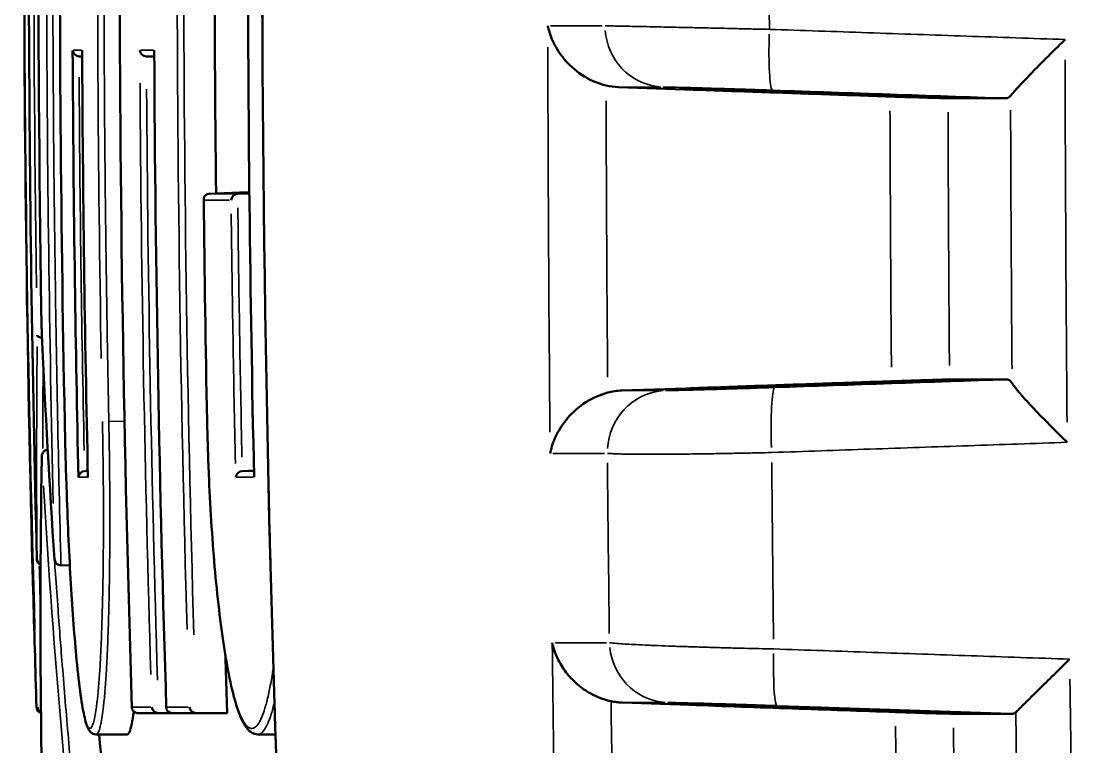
# Model space of a CAD drawing. Header units: millimetres. Extents: x 40 to 2195, y 40 to 1687.
# Drawn here: x 996.14 to 1013.28, y 1375.95 to 1387.74 of the extents above; entities that cross this region are included whole.
import ezdxf

# ---------------------------------------------------------------- set-up
doc = ezdxf.new("R2010")
doc.units = ezdxf.units.MM
doc.header["$LTSCALE"] = 8
doc.layers.add('Visible (ISO)', color=7, linetype='Continuous', lineweight=50)
doc.layers.add('Visible Narrow (ISO)', color=7, linetype='Continuous', lineweight=35)

msp = doc.modelspace()

# ---------------------------------------------------------------- linework, layer by layer
at = {"layer": 'Visible (ISO)'}
for p, q in [((997.076, 1387.165), (997.127, 1387.164)), ((998.17, 1387.165), (998.299, 1387.162)), ((1005.844, 1386.667), (1006.915, 1386.63)), ((1007.741, 1386.63), (1006.919, 1386.63)), ((999.187, 1384.932), (999.685, 1384.955)), ((999.654, 1384.932), (999.845, 1384.941)), ((999.845, 1384.955), (999.685, 1384.955)), ((996.604, 1382.594), (996.604, 1382.594)), ((1005.896, 1381.736), (1006.942, 1381.772)), ((1007.763, 1381.773), (1006.941, 1381.772)), ((996.563, 1380.776), (996.567, 1380.776)), ((996.638, 1380.781), (996.638, 1380.781)), ((997.167, 1380.429), (997.219, 1380.432)), ((999.728, 1380.429), (999.919, 1380.44)), ((996.774, 1378.898), (996.928, 1378.896)), ((996.783, 1378.898), (996.928, 1378.896)), ((1000.157, 1376.806), (1000.157, 1376.805)), ((1005.9, 1376.668), (1006.998, 1376.63)), ((1007.815, 1376.63), (1006.993, 1376.63)), ((998.027, 1376.496), (998.528, 1376.494)), ((998.368, 1376.496), (998.872, 1376.494)), ((998.872, 1376.494), (998.528, 1376.494)), ((998.584, 1376.496), (999.084, 1376.494)), ((998.98, 1376.496), (999.483, 1376.494)), ((999.483, 1376.494), (999.084, 1376.494)), ((997.354, 1376.149), (997.354, 1376.149)), ((997.857, 1376.148), (997.354, 1376.149)), ((999.982, 1376.149), (999.982, 1376.149)), ((1000.268, 1376.149), (999.982, 1376.149))]:
    msp.add_line(p, q, dxfattribs=at)
for centre, radius, start, end in [((1395.186, 1389.201), 399, 178.18914, 181.54091), ((1395.498, 1389.201), 396.218, 179.38342, 180.61658), ((1395.94, 1389.201), 388.299, 180.37944, 180.38318), ((1395.94, 1389.201), 388.299, 181.09227, 181.09619), ((1395.498, 1389.201), 396.218, 181.70163, 181.83781), ((1395.403, 1389.201), 396.735, 181.83523, 181.83533)]:
    msp.add_arc(centre, radius, start, end, dxfattribs=at)
for centre, major_axis, ratio, start_param, end_param in [((1395.196, 1389.201), (0, -399), 0.999837, 4.692414, 4.737972), ((1395.284, 1389.201), (0, 399), 0.998285, 1.575657, 1.585091), ((997.073, 1387.265), (-0.073, 0.0725), 0.943146, 0.84758, 2.35201), ((997.227, 1387.265), (-0.0728, -0.073), 0.937873, 5.469329, 5.533401), ((998.164, 1387.265), (-0.0741, 0.0736), 0.912945, 0.83226, 2.368705), ((998.399, 1387.265), (-0.0739, -0.0741), 0.908135, 5.452909, 5.549099), ((1005.88, 1387.723), (-0.479, 0.942), 0.999234, 2.443025, 2.637283), ((1356.4, 1389.201), (0, 381.471), 0.91174, 1.577616, 1.577691), ((1010.219, 1386.523), (-1, 0.035), 0.007356, 1.60605, 2.93085), ((1452.185, 1386.211), (-450.989, 0.279), 0.00003, 6.064723, 6.072195), ((1452.184, 1386.194), (-450.988, 0.296), 0.000039, 6.062337, 6.064723), ((1012.142, 1387.486), (-0.008, 1), 0.229728, 3.139743, 3.423053), ((999.203, 1384.832), (-0.0751, 0.0742), 0.893198, 5.593718, 7.138067), ((999.646, 1384.832), (-0.0744, -0.0752), 0.885866, 3.907247, 5.443285), ((1395.284, 1389.201), (0, 399), 0.998285, 1.585091, 1.59304), ((996.57, 1382.637), (-0.0999, -0.0032), 0.413785, 6.251589, 6.289809), ((1010.244, 1381.88), (-1, -0.035), 0.007351, 3.352293, 4.676893), ((1452.191, 1382.191), (-450.938, -0.279), 0.00003, 0.210652, 0.218138), ((1452.192, 1382.208), (-450.938, -0.295), 0.000039, 0.218138, 0.220369), ((1012.179, 1380.921), (-0.021, 0.995), 0.230003, 5.926455, 6.278539), ((1005.935, 1380.676), (0.888, -0.584), 0.997982, 2.188016, 2.406178), ((1356.4, 1389.201), (0, 381.471), 0.91174, 1.590116, 1.590191), ((999.258, 1381.241), (-0.1, -0.002), 0.001372, 6.264186, 6.283185), ((997.167, 1380.329), (-0.072, -0.0734), 0.943092, 3.944752, 5.480791), ((997.321, 1380.329), (-0.0739, 0.0721), 0.93786, 0.763301, 0.827371), ((999.722, 1380.329), (-0.074, -0.0756), 0.885739, 3.912894, 5.448934), ((996.491, 1378.998), (-0.0707, -0.072), 0.982062, 5.514273, 6.660481), ((996.493, 1378.998), (-0.0717, 0.0702), 0.992162, 0.80436, 1.915747), ((996.776, 1378.998), (-0.0688, -0.0735), 0.984508, 5.481425, 7.018232), ((1395.069, 1388.055), (371.149, -146.715), 0.996028, 3.5435, 3.548226), ((996.486, 1376.596), (-0.1, -0.0031), 0.999879, 6.283092, 7.532475), ((996.5, 1376.596), (-0.0728, 0.0692), 0.990707, 0.796276, 1.877198), ((998.036, 1376.596), (-0.0724, -0.0746), 0.920712, 5.473244, 7.009277), ((998.36, 1376.596), (-0.0752, 0.0727), 0.912972, 0.845607, 2.381961), ((998.594, 1376.596), (-0.0728, -0.075), 0.9081, 5.466262, 7.002293), ((998.97, 1376.596), (-0.0756, 0.0732), 0.900447, 0.85257, 2.388925), ((1356.473, 1389.202), (0.007, 381.504), 0.911853, 1.603862, 1.603938), ((1010.303, 1376.522), (-1.001, 0.035), 0.007343, 1.607324, 2.931356), ((1452.177, 1376.211), (-450.786, 0.279), 0.00003, 6.065808, 6.073328), ((1452.177, 1376.193), (-450.785, 0.296), 0.000039, 6.063255, 6.065808), ((1428.826, 1390.331), (-432.037, -0.003), 0.61559, 0.053335, 0.070718)]:
    msp.add_ellipse(centre, major_axis=major_axis, ratio=ratio, start_param=start_param, end_param=end_param, dxfattribs=at)
for points in [[(1000.462, 1371.212), (999.917, 1383.192), (999.917, 1395.21), (1000.462, 1407.191)], [(996.844, 1381.232), (996.707, 1388.091), (996.747, 1394.957), (996.964, 1401.815)], [(997.936, 1376.584), (997.669, 1384.991), (997.669, 1393.411), (997.936, 1401.818)], [(999.921, 1380.339), (999.789, 1386.246), (999.789, 1392.157), (999.921, 1398.063)], [(996.47, 1382.634), (996.395, 1387.18), (996.398, 1391.729), (996.478, 1396.276)], [(997.221, 1380.333), (997.169, 1382.641), (997.138, 1384.95), (997.127, 1387.259)], [(998.495, 1376.583), (998.382, 1380.139), (998.316, 1383.697), (998.299, 1387.255)], [(999.158, 1381.239), (999.134, 1382.44), (999.116, 1383.641), (999.103, 1384.842)], [(996.677, 1378.99), (996.597, 1380.204), (996.528, 1381.419), (996.47, 1382.633)], [(996.581, 1371.53), (996.459, 1374.57), (996.422, 1377.612), (996.47, 1380.653)], [(1007.82, 1376.63), (1008.284, 1376.614), (1009.212, 1376.582), (1010.605, 1376.534), (1011.535, 1376.502), (1012, 1376.486)]]:
    msp.add_open_spline(points, degree=3, dxfattribs=at)
for points, knots in [([(1004.694, 1387.662), (1004.698, 1387.646), (1004.701, 1387.629), (1004.728, 1387.524), (1004.763, 1387.434), (1004.856, 1387.258), (1004.916, 1387.171), (1005.072, 1386.997), (1005.172, 1386.91), (1005.344, 1386.806), (1005.402, 1386.776), (1005.52, 1386.727), (1005.58, 1386.708), (1005.641, 1386.694)], [-0.165333, -0.165333, -0.165333, -0.165333, -0.1584235, -0.1584235, -0.1209548, -0.1209548, -0.0825725, -0.0825725, -0.0390207, -0.0390207, -0.0187999, -0.0187999, -0.000001, -0.000001, -0.000001, -0.000001]), ([(1012.213, 1386.526), (1012.225, 1386.541), (1012.24, 1386.559), (1012.277, 1386.601), (1012.299, 1386.625), (1012.345, 1386.676), (1012.369, 1386.701), (1012.42, 1386.756), (1012.447, 1386.784), (1012.49, 1386.829), (1012.504, 1386.843), (1012.55, 1386.891), (1012.584, 1386.926), (1012.652, 1386.995), (1012.686, 1387.03), (1012.742, 1387.086), (1012.762, 1387.106), (1012.813, 1387.157), (1012.843, 1387.187), (1012.905, 1387.249), (1012.937, 1387.28), (1012.999, 1387.342), (1013.031, 1387.373), (1013.075, 1387.416), (1013.087, 1387.428), (1013.1, 1387.44)], [0, 0, 0, 0, 0.1274523, 0.1274523, 0.25, 0.25, 0.353887, 0.353887, 0.4536944, 0.4536944, 0.5, 0.5, 0.6027423, 0.6027423, 0.6971464, 0.6971464, 0.75, 0.75, 0.8261276, 0.8261276, 0.9006432, 0.9006432, 0.9728814, 0.9728814, 1, 1, 1, 1]), ([(1010.254, 1386.514), (1009.883, 1386.527), (1009.14, 1386.553), (1008.027, 1386.591), (1007.286, 1386.617), (1006.915, 1386.63)], [0, 0, 0, 0, 0.3333333, 0.6666667, 1, 1, 1, 1]), ([(1007.738, 1386.63), (1008.201, 1386.614), (1008.665, 1386.598), (1009.129, 1386.582), (1009.593, 1386.566), (1010.057, 1386.55), (1010.521, 1386.534), (1010.986, 1386.518), (1011.45, 1386.502), (1011.915, 1386.487)], [0, 0, 0, 0, 0.333333, 0.333333, 0.333333, 0.666667, 0.666667, 0.666667, 1, 1, 1, 1]), ([(996.472, 1382.595), (996.465, 1382.596), (996.458, 1382.597), (996.44, 1382.601), (996.43, 1382.604), (996.414, 1382.612), (996.408, 1382.616), (996.398, 1382.626), (996.398, 1382.631), (996.397, 1382.633), (996.397, 1382.634), (996.397, 1382.634)], [0.00258698, 0.00258698, 0.00258698, 0.00258698, 0.00473743, 0.00473743, 0.00880362, 0.00880362, 0.01248879, 0.01248879, 0.0172751, 0.0172751, 0.01737648, 0.01737648, 0.01737648, 0.01737648]), ([(1006.942, 1381.772), (1007.312, 1381.785), (1008.054, 1381.811), (1009.166, 1381.85), (1009.908, 1381.875), (1010.28, 1381.888)], [0, 0, 0, 0, 0.3333333, 0.6666667, 1, 1, 1, 1]), ([(1011.94, 1381.916), (1011.475, 1381.9), (1011.011, 1381.884), (1010.547, 1381.868), (1010.082, 1381.852), (1009.618, 1381.836), (1009.155, 1381.82), (1008.691, 1381.804), (1008.227, 1381.788), (1007.764, 1381.773)], [0, 0, 0, 0, 0.333333, 0.333333, 0.333333, 0.666667, 0.666667, 0.666667, 1, 1, 1, 1]), ([(1013.135, 1380.896), (1013.13, 1380.901), (1013.118, 1380.912), (1013.107, 1380.923), (1013.015, 1381.012), (1012.927, 1381.099), (1012.757, 1381.27), (1012.674, 1381.356), (1012.512, 1381.528), (1012.434, 1381.613), (1012.312, 1381.755), (1012.266, 1381.813), (1012.239, 1381.855)], [-0.1572044, -0.1572044, -0.1572044, -0.1572044, -0.1549196, -0.1526346, -0.1526346, -0.1162269, -0.1162269, -0.0786036, -0.0786036, -0.0375456, -0.0375456, -0.0000019, -0.0000019, -0.0000019, -0.0000019]), ([(1005.667, 1381.703), (1005.606, 1381.687), (1005.546, 1381.666), (1005.427, 1381.614), (1005.368, 1381.582), (1005.197, 1381.473), (1005.098, 1381.383), (1004.945, 1381.206), (1004.887, 1381.118), (1004.797, 1380.942), (1004.764, 1380.853), (1004.739, 1380.749), (1004.735, 1380.732), (1004.732, 1380.716)], [-0.1631632, -0.1631632, -0.1631632, -0.1631632, -0.1438471, -0.1438471, -0.1230031, -0.1230031, -0.078048, -0.078048, -0.0385689, -0.0385689, 0, 0, 0.0071289, 0.0071289, 0.0071289, 0.0071289]), ([(997.354, 1376.15), (997.319, 1376.15), (997.288, 1376.166), (997.251, 1376.2), (997.24, 1376.218), (997.2, 1376.29), (997.182, 1376.357), (997.115, 1376.66), (997.071, 1376.999), (996.997, 1377.791), (996.966, 1378.217), (996.913, 1379.141), (996.89, 1379.65), (996.861, 1380.519), (996.852, 1380.876), (996.844, 1381.232)], [0, 0, 0, 0, 0.0292011, 0.0292011, 0.0600647, 0.0600647, 0.1526831, 0.1526831, 0.3551472, 0.3551472, 0.5177737, 0.5177737, 0.677909, 0.677909, 0.7845865, 0.7845865, 0.7845865, 0.7845865]), ([(999.982, 1376.15), (999.913, 1376.15), (999.855, 1376.19), (999.757, 1376.306), (999.712, 1376.399), (999.587, 1376.746), (999.512, 1377.077), (999.386, 1377.861), (999.332, 1378.304), (999.246, 1379.254), (999.212, 1379.772), (999.175, 1380.608), (999.165, 1380.924), (999.158, 1381.239)], [0, 0, 0, 0, 0.0759161, 0.0759161, 0.1793103, 0.1793103, 0.3670622, 0.3670622, 0.5335556, 0.5335556, 0.6948383, 0.6948383, 0.7891971, 0.7891971, 0.7891971, 0.7891971]), ([(996.563, 1380.776), (996.555, 1380.775), (996.547, 1380.774), (996.531, 1380.767), (996.523, 1380.763), (996.505, 1380.748), (996.495, 1380.736), (996.481, 1380.712), (996.477, 1380.699), (996.469, 1380.669), (996.469, 1380.654), (996.47, 1380.648), (996.47, 1380.647), (996.47, 1380.647)], [-0.006879568, -0.006879568, -0.006879568, -0.006879568, -0.005991082, -0.005991082, -0.00500592, -0.00500592, -0.003396861, -0.003396861, -0.001952652, -0.001952652, 0, 0, 0.000032701, 0.000032701, 0.000032701, 0.000032701]), ([(999.921, 1380.339), (999.921, 1380.334), (999.922, 1380.33), (999.922, 1380.327), (999.922, 1380.327), (999.922, 1380.327)], [-0.001107649, -0.001107649, -0.001107649, -0.001107649, 0, 0, 0.000037705, 0.000037705, 0.000037705, 0.000037705]), ([(996.783, 1378.898), (996.776, 1378.898), (996.768, 1378.899), (996.753, 1378.902), (996.745, 1378.905), (996.726, 1378.915), (996.716, 1378.923), (996.698, 1378.942), (996.692, 1378.952), (996.682, 1378.976), (996.681, 1378.987), (996.68, 1378.995), (996.68, 1378.995), (996.68, 1378.995)], [-0.01135738, -0.01135738, -0.01135738, -0.01135738, -0.00992512, -0.00992512, -0.00831755, -0.00831755, -0.00564092, -0.00564092, -0.00312879, -0.00312879, 0, 0, 0.00008088, 0.00008088, 0.00008088, 0.00008088]), ([(1004.766, 1377.638), (1004.773, 1377.604), (1004.782, 1377.57), (1004.793, 1377.537), (1004.803, 1377.503), (1004.816, 1377.47), (1004.829, 1377.437), (1004.844, 1377.403), (1004.86, 1377.369), (1004.877, 1377.337), (1004.884, 1377.324), (1004.891, 1377.312), (1004.898, 1377.299), (1004.919, 1377.262), (1004.943, 1377.225), (1004.968, 1377.19), (1004.995, 1377.153), (1005.024, 1377.118), (1005.054, 1377.084), (1005.076, 1377.059), (1005.099, 1377.036), (1005.122, 1377.013), (1005.155, 1376.981), (1005.19, 1376.951), (1005.225, 1376.923), (1005.262, 1376.895), (1005.3, 1376.868), (1005.339, 1376.844), (1005.362, 1376.83), (1005.385, 1376.817), (1005.408, 1376.804), (1005.455, 1376.78), (1005.502, 1376.758), (1005.549, 1376.74), (1005.595, 1376.723), (1005.641, 1376.708), (1005.687, 1376.697), (1005.699, 1376.694), (1005.71, 1376.692), (1005.722, 1376.689)], [0.0000117, 0.0000117, 0.0000117, 0.0000117, 0.0714269, 0.0714269, 0.0714269, 0.144672, 0.144672, 0.144672, 0.2207306, 0.2207306, 0.2207306, 0.25, 0.25, 0.25, 0.3388935, 0.3388935, 0.3388935, 0.4325877, 0.4325877, 0.4325877, 0.5, 0.5, 0.5, 0.5950004, 0.5950004, 0.5950004, 0.6927757, 0.6927757, 0.6927757, 0.75, 0.75, 0.75, 0.8636167, 0.8636167, 0.8636167, 0.9728721, 0.9728721, 0.9728721, 1, 1, 1, 1]), ([(1012.298, 1376.509), (1012.324, 1376.535), (1012.368, 1376.579), (1012.487, 1376.696), (1012.563, 1376.771), (1012.72, 1376.926), (1012.799, 1377.004), (1012.961, 1377.163), (1013.044, 1377.245), (1013.144, 1377.343), (1013.159, 1377.358), (1013.174, 1377.373)], [-0.1513923, -0.1513923, -0.1513923, -0.1513923, -0.1139948, -0.1139948, -0.072494, -0.072494, -0.0358194, -0.0358194, 0, 0, 0.0064077, 0.0064077, 0.0064077, 0.0064077]), ([(1005.9, 1376.668), (1005.87, 1376.669), (1005.84, 1376.671), (1005.78, 1376.678), (1005.751, 1376.683), (1005.722, 1376.689)], [0.000001, 0.000001, 0.000001, 0.000001, 0.00899444, 0.00899444, 0.01798803, 0.01798803, 0.01798803, 0.01798803]), ([(1010.339, 1376.514), (1009.782, 1376.533), (1009.225, 1376.552), (1008.112, 1376.591), (1007.555, 1376.61), (1006.998, 1376.63)], [-0.334543, -0.334543, -0.334543, -0.334543, -0.167272, -0.167272, -0.000001, -0.000001, -0.000001, -0.000001]), ([(997.857, 1376.148), (997.857, 1376.148), (997.857, 1376.148), (997.857, 1376.148), (997.883, 1376.149), (997.909, 1376.202), (997.934, 1376.323), (997.945, 1376.375), (997.956, 1376.44), (997.966, 1376.519)], [0.784673, 0.784673, 0.784673, 0.784673, 0.7850238, 0.7850238, 0.7850238, 0.9152328, 0.9152328, 0.9152328, 0.9714728, 0.9714728, 0.9714728, 0.9714728]), ([(1012.298, 1376.509), (1012.29, 1376.502), (1012.282, 1376.496), (1012.266, 1376.488), (1012.258, 1376.486), (1012.25, 1376.486)], [-0.0226119, -0.0226119, -0.0226119, -0.0226119, -0.01130628, -0.01130628, -0.000001, -0.000001, -0.000001, -0.000001])]:
    msp.add_open_spline(points, degree=3, knots=knots, dxfattribs=at)
at = {"layer": 'Visible Narrow (ISO)'}
for p, q in [((1005.576, 1387.662), (1004.74, 1387.662)), ((997.119, 1387.265), (996.981, 1387.265)), ((998.287, 1387.265), (998.076, 1387.265)), ((1006.528, 1386.667), (1005.878, 1386.667)), ((999.125, 1384.831), (999.524, 1384.831)), ((999.629, 1384.932), (999.209, 1384.932)), ((997.573, 1381.234), (997.803, 1381.238)), ((1004.778, 1380.716), (1005.614, 1380.716)), ((997.075, 1380.327), (997.213, 1380.327)), ((997.216, 1380.429), (997.17, 1380.429)), ((999.637, 1380.327), (999.907, 1380.327)), ((999.91, 1380.429), (999.738, 1380.429)), ((996.393, 1378.995), (996.391, 1378.995)), ((996.68, 1378.995), (996.677, 1378.995)), ((996.774, 1378.898), (996.783, 1378.898)), ((1005.648, 1377.638), (1004.811, 1377.638)), ((996.399, 1376.593), (996.386, 1376.593)), ((998.243, 1376.593), (997.951, 1376.593)), ((998.851, 1376.593), (998.513, 1376.593)), ((1012.058, 1376.493), (1008.608, 1376.611)), ((998.342, 1376.496), (998.036, 1376.496)), ((999.042, 1376.496), (998.679, 1376.496))]:
    msp.add_line(p, q, dxfattribs=at)
for centre, radius, start, end in [((1395.259, 1389.201), 398.494, 178.3348, 180.99797), ((1395.335, 1389.201), 397.958, 178.33256, 180.99935), ((1395.38, 1389.201), 397.644, 178.36467, 181.63533), ((1395.497, 1389.201), 396.827, 178.3613, 181.6387), ((1395.495, 1389.201), 396.718, 178.34826, 181.65174), ((1395.641, 1389.201), 395.818, 178.84375, 181.15625), ((1395.303, 1389.201), 398.181, 180.32853, 181.22718), ((1395.42, 1389.201), 397.36, 180.35614, 181.74137), ((1395.45, 1389.201), 397.156, 180.35633, 181.74227), ((1395.388, 1389.201), 397.222, 180.3705, 181.75588)]:
    msp.add_arc(centre, radius, start, end, dxfattribs=at)
for centre, major_axis, ratio, start_param, end_param in [((1395.877, 1389.424), (-399.686, -0.001), 0.993068, 6.25515, 6.312339), ((1395.206, 1389.201), (0, 399), 0.999656, 1.550488, 1.585322), ((1395.215, 1389.201), (0, -399), 0.999497, 4.692087, 4.72691), ((1395.232, 1389.201), (0, 399), 0.999204, 1.553096, 1.5941), ((1006.601, 1387.666), (0, -1), 0.977167, 4.792872, 6.170995), ((1008.381, 1387.616), (-0.034, -0.999), 0.086746, 4.803566, 6.197865), ((1025.919, 1389.199), (0.001, -139.734), 0.151907, 4.725872, 4.770648), ((1037.06, 1389.2), (0, 148.502), 0.161362, 1.584853, 1.624538), ((1395.417, 1389.206), (-8.78, 398.363), 0.999715, 1.554733, 1.569951), ((1026.905, 1389.201), (-0.003, -140.401), 0.151478, 4.73203, 4.764044), ((1032.119, 1389.201), (0, 140.482), 0.155674, 1.591574, 1.62123), ((1032.991, 1389.201), (0, 141.094), 0.154492, 1.591657, 1.620837), ((1036.236, 1389.195), (-0.001, 147.832), 0.162526, 1.590427, 1.618884), ((1395.548, 1389.201), (0, -399), 0.993655, 4.723559, 4.727459), ((1396.798, 1389.228), (-8.838, 398.662), 0.996276, 1.560304, 1.570472), ((1396.577, 1389.224), (-8.83, 398.332), 0.996274, 1.560052, 1.570226), ((1395.548, 1389.201), (0, -399), 0.993655, 4.727909, 4.732113), ((1421.728, 1379.446), (-425.338, 2.221), 0.707099, 6.280578, 6.291466), ((1421.143, 1379.191), (-424.485, 27.271), 0.705293, 0.079986, 0.090886), ((1422.957, 1379.379), (-426.467, 2.222), 0.707088, 6.281575, 6.285861), ((1006.639, 1380.737), (0, 1), 0.97727, 0.113554, 1.514126), ((1453.666, 1381.721), (-457.458, 0.014), 0.000023, 6.069962, 6.076646), ((1008.418, 1380.787), (-0.034, 0.999), 0.089186, 0.088571, 1.543983), ((996.944, 1381.234), (-0.1, -0.002), 0.000013, 0.002505, 0.047613), ((999.258, 1381.241), (-0.1, -0.002), 0.001372, 0.003276, 0.062242), ((1028.962, 1389.2), (0.002, -146.352), 0.159475, 4.771447, 4.790418), ((1031.417, 1389.2), (0.001, -148.153), 0.156082, 4.770668, 4.790102), ((1428.744, 1378.084), (-432.294, -0.001), 0.615661, 6.275265, 6.306099), ((1428.821, 1390.244), (-432.632, -0.002), 0.615662, 0.037743, 0.068596), ((1395.874, 1389.435), (-399.585, -0.002), 0.993068, 0.026593, 0.028274), ((1006.673, 1377.667), (0, -1), 0.977361, 4.816717, 6.172242), ((1008.452, 1377.617), (-0.034, -0.999), 0.084699, 4.868005, 6.201322), ((1037.046, 1389.206), (-0.003, 148.597), 0.161162, 1.652722, 1.692564), ((1453.414, 1376.676), (-457.123, -0.007), 0.000019, 0.205785, 0.212779), ((1032.063, 1389.206), (-0.005, 140.544), 0.155203, 1.662877, 1.69267), ((1032.935, 1389.206), (-0.005, 141.157), 0.154032, 1.662649, 1.691964)]:
    msp.add_ellipse(centre, major_axis=major_axis, ratio=ratio, start_param=start_param, end_param=end_param, dxfattribs=at)
for points, knots in [([(1000.467, 1371.212), (1000.434, 1371.934), (1000.403, 1372.676), (1000.372, 1373.44), (1000.342, 1374.185), (1000.314, 1374.951), (1000.287, 1375.738), (1000.278, 1375.995), (1000.27, 1376.253), (1000.262, 1376.515), (1000.239, 1377.221), (1000.218, 1377.945), (1000.198, 1378.682), (1000.179, 1379.398), (1000.161, 1380.127), (1000.146, 1380.867), (1000.135, 1381.397), (1000.124, 1381.933), (1000.115, 1382.473), (1000.101, 1383.302), (1000.09, 1384.142), (1000.081, 1384.99), (1000.072, 1385.827), (1000.065, 1386.672), (1000.062, 1387.523), (1000.06, 1387.965), (1000.059, 1388.409), (1000.058, 1388.853), (1000.057, 1390.294), (1000.064, 1391.749), (1000.078, 1393.198), (1000.086, 1393.932), (1000.095, 1394.665), (1000.107, 1395.394), (1000.117, 1396.029), (1000.128, 1396.661), (1000.141, 1397.288), (1000.154, 1397.92), (1000.168, 1398.547), (1000.184, 1399.164), (1000.199, 1399.796), (1000.217, 1400.418), (1000.235, 1401.028), (1000.241, 1401.242), (1000.248, 1401.455), (1000.254, 1401.667), (1000.277, 1402.383), (1000.301, 1403.08), (1000.326, 1403.759), (1000.352, 1404.457), (1000.378, 1405.136), (1000.406, 1405.798), (1000.426, 1406.27), (1000.446, 1406.734), (1000.467, 1407.191)], [0, 0, 0, 0, 0.072612, 0.072612, 0.072612, 0.143538, 0.143538, 0.143538, 0.166667, 0.166667, 0.166667, 0.229194, 0.229194, 0.229194, 0.289872, 0.289872, 0.289872, 0.333333, 0.333333, 0.333333, 0.400048, 0.400048, 0.400048, 0.46584, 0.46584, 0.46584, 0.5, 0.5, 0.5, 0.610613, 0.610613, 0.610613, 0.666667, 0.666667, 0.666667, 0.715567, 0.715567, 0.715567, 0.76497, 0.76497, 0.76497, 0.815524, 0.815524, 0.815524, 0.833333, 0.833333, 0.833333, 0.893665, 0.893665, 0.893665, 0.955708, 0.955708, 0.955708, 1, 1, 1, 1]), ([(997.56, 1381.234), (997.55, 1381.736), (997.541, 1382.242), (997.533, 1382.75), (997.525, 1383.239), (997.518, 1383.729), (997.512, 1384.218), (997.512, 1384.228), (997.512, 1384.239), (997.511, 1384.25), (997.507, 1384.634), (997.502, 1385.017), (997.499, 1385.403), (997.495, 1385.783), (997.492, 1386.166), (997.489, 1386.557), (997.488, 1386.787), (997.487, 1387.019), (997.485, 1387.255), (997.485, 1387.337), (997.485, 1387.421), (997.484, 1387.504), (997.483, 1387.708), (997.483, 1387.915), (997.482, 1388.124), (997.481, 1388.506), (997.481, 1388.897), (997.481, 1389.294), (997.481, 1389.724), (997.482, 1390.163), (997.483, 1390.608), (997.484, 1390.779), (997.484, 1390.95), (997.485, 1391.123), (997.488, 1391.649), (997.492, 1392.183), (997.496, 1392.722), (997.501, 1393.221), (997.506, 1393.724), (997.512, 1394.229), (997.516, 1394.49), (997.519, 1394.752), (997.523, 1395.014), (997.523, 1395.019), (997.523, 1395.024), (997.523, 1395.029), (997.532, 1395.603), (997.541, 1396.181), (997.553, 1396.765), (997.56, 1397.165), (997.568, 1397.567), (997.577, 1397.973), (997.585, 1398.333), (997.594, 1398.696), (997.603, 1399.062), (997.623, 1399.881), (997.646, 1400.714), (997.673, 1401.559), (997.676, 1401.675), (997.68, 1401.791), (997.684, 1401.906)], [0, 0, 0, 0, 0.084865, 0.084865, 0.084865, 0.166667, 0.166667, 0.166667, 0.168479, 0.168479, 0.168479, 0.232802, 0.232802, 0.232802, 0.296127, 0.296127, 0.296127, 0.333333, 0.333333, 0.333333, 0.346386, 0.346386, 0.346386, 0.378288, 0.378288, 0.378288, 0.43669, 0.43669, 0.43669, 0.5, 0.5, 0.5, 0.524253, 0.524253, 0.524253, 0.598219, 0.598219, 0.598219, 0.666667, 0.666667, 0.666667, 0.702088, 0.702088, 0.702088, 0.702727, 0.702727, 0.702727, 0.780304, 0.780304, 0.780304, 0.833333, 0.833333, 0.833333, 0.88034, 0.88034, 0.88034, 0.985617, 0.985617, 0.985617, 1, 1, 1, 1]), ([(996.783, 1378.898), (996.763, 1379.697), (996.744, 1380.505), (996.712, 1382.124), (996.699, 1382.935), (996.684, 1384.024), (996.68, 1384.298), (996.677, 1384.602), (996.676, 1384.631), (996.669, 1385.273), (996.663, 1385.888), (996.655, 1387.122), (996.652, 1387.741), (996.649, 1388.985), (996.65, 1389.61), (996.652, 1390.379), (996.652, 1390.516), (996.653, 1390.711), (996.653, 1390.77), (996.657, 1391.735), (996.664, 1392.66), (996.685, 1394.521), (996.698, 1395.454), (996.72, 1396.657), (996.725, 1396.913), (996.73, 1397.17)], [0, 0, 0, 0, 0.1414823, 0.1414823, 0.2813961, 0.2813961, 0.3283489, 0.3283489, 0.3333333, 0.3333333, 0.4381345, 0.4381345, 0.5421757, 0.5421757, 0.644687, 0.644687, 0.6666667, 0.6666667, 0.6760923, 0.6760923, 0.8211511, 0.8211511, 0.9620909, 0.9620909, 1, 1, 1, 1]), ([(1008.294, 1390.797), (1008.293, 1390.265), (1008.292, 1389.201), (1008.293, 1388.137), (1008.294, 1387.605)], [0, 0, 0, 0, 0.5, 1, 1, 1, 1]), ([(1008.294, 1387.605), (1008.206, 1387.607), (1008.118, 1387.609), (1007.942, 1387.613), (1007.853, 1387.615), (1007.694, 1387.619), (1007.623, 1387.62), (1007.439, 1387.625), (1007.328, 1387.627), (1007.101, 1387.632), (1006.986, 1387.635), (1006.807, 1387.638), (1006.741, 1387.64), (1006.609, 1387.643), (1006.544, 1387.644), (1006.419, 1387.647), (1006.36, 1387.648), (1006.219, 1387.651), (1006.141, 1387.652), (1006.005, 1387.655), (1005.946, 1387.656), (1005.887, 1387.658), (1005.882, 1387.658), (1005.835, 1387.659), (1005.796, 1387.659), (1005.728, 1387.661), (1005.699, 1387.661), (1005.655, 1387.662), (1005.638, 1387.662), (1005.624, 1387.662)], [0.0000002, 0.0000002, 0.0000002, 0.0000002, 0.0698799, 0.0698799, 0.1414143, 0.1414143, 0.2, 0.2, 0.2949313, 0.2949313, 0.4, 0.4, 0.4647883, 0.4647883, 0.5323941, 0.5323941, 0.6, 0.6, 0.7, 0.7, 0.7914574, 0.7914574, 0.8, 0.8, 0.874815, 0.874815, 0.9470837, 0.9470837, 1, 1, 1, 1]), ([(1008.294, 1387.605), (1008.827, 1387.587), (1009.36, 1387.569), (1010.428, 1387.532), (1010.962, 1387.513), (1012.03, 1387.477), (1012.565, 1387.458), (1013.1, 1387.44)], [0, 0, 0, 0, 0.333333, 0.333333, 0.666667, 0.666667, 1, 1, 1, 1]), ([(1008.346, 1386.617), (1008.217, 1386.621), (1008.088, 1386.625), (1007.964, 1386.63), (1007.926, 1386.631), (1007.889, 1386.632), (1007.852, 1386.633), (1007.693, 1386.638), (1007.541, 1386.643), (1007.4, 1386.647), (1007.26, 1386.651), (1007.131, 1386.655), (1007.019, 1386.658), (1006.996, 1386.658), (1006.974, 1386.659), (1006.953, 1386.66), (1006.869, 1386.662), (1006.796, 1386.663), (1006.735, 1386.665), (1006.703, 1386.665), (1006.675, 1386.666), (1006.65, 1386.666), (1006.615, 1386.667), (1006.587, 1386.667), (1006.566, 1386.667)], [0, 0, 0, 0, 0.1538483, 0.1538483, 0.1538483, 0.2, 0.2, 0.2, 0.4, 0.4, 0.4, 0.6, 0.6, 0.6, 0.6404465, 0.6404465, 0.6404465, 0.8, 0.8, 0.8, 0.8836852, 0.8836852, 0.8836852, 1, 1, 1, 1]), ([(1012.149, 1386.486), (1011.516, 1386.508), (1010.882, 1386.53), (1009.615, 1386.573), (1008.981, 1386.595), (1008.346, 1386.617)], [0, 0, 0, 0, 0.5, 0.5, 1, 1, 1, 1]), ([(1006.604, 1381.736), (1006.625, 1381.736), (1006.653, 1381.737), (1006.688, 1381.737), (1006.713, 1381.737), (1006.741, 1381.738), (1006.773, 1381.739), (1006.834, 1381.74), (1006.907, 1381.741), (1006.991, 1381.744), (1007.012, 1381.744), (1007.034, 1381.745), (1007.057, 1381.745), (1007.169, 1381.748), (1007.298, 1381.752), (1007.438, 1381.756), (1007.578, 1381.76), (1007.73, 1381.765), (1007.889, 1381.77), (1007.926, 1381.771), (1007.963, 1381.772), (1008.001, 1381.774), (1008.125, 1381.778), (1008.254, 1381.782), (1008.383, 1381.786)], [0.0000001, 0.0000001, 0.0000001, 0.0000001, 0.1163345, 0.1163345, 0.1163345, 0.2, 0.2, 0.2, 0.3596082, 0.3596082, 0.3596082, 0.4, 0.4, 0.4, 0.6, 0.6, 0.6, 0.8, 0.8, 0.8, 0.8462565, 0.8462565, 0.8462565, 1, 1, 1, 1]), ([(996.845, 1381.232), (996.846, 1381.137), (996.849, 1381.044), (996.851, 1380.951), (996.853, 1380.859), (996.855, 1380.768), (996.858, 1380.677), (996.86, 1380.585), (996.863, 1380.493), (996.866, 1380.401), (996.868, 1380.31), (996.871, 1380.219), (996.874, 1380.128), (996.876, 1380.09), (996.877, 1380.051), (996.879, 1380.012), (996.882, 1379.902), (996.887, 1379.793), (996.891, 1379.684), (996.895, 1379.575), (996.9, 1379.467), (996.905, 1379.361), (996.91, 1379.254), (996.915, 1379.149), (996.92, 1379.045), (996.922, 1379.006), (996.924, 1378.967), (996.926, 1378.928), (996.927, 1378.905), (996.929, 1378.883), (996.93, 1378.86), (996.943, 1378.61), (996.958, 1378.372), (996.973, 1378.15), (996.98, 1378.058), (996.986, 1377.968), (996.993, 1377.882), (996.993, 1377.873), (996.994, 1377.864), (996.995, 1377.856), (997.018, 1377.553), (997.044, 1377.283), (997.07, 1377.058), (997.092, 1376.859), (997.116, 1376.694), (997.14, 1376.566), (997.143, 1376.549), (997.146, 1376.532), (997.149, 1376.516), (997.15, 1376.511), (997.151, 1376.506), (997.152, 1376.5), (997.176, 1376.386), (997.2, 1376.31), (997.222, 1376.273), (997.225, 1376.269), (997.227, 1376.266), (997.229, 1376.263), (997.231, 1376.261), (997.233, 1376.258), (997.235, 1376.256), (997.259, 1376.232), (997.282, 1376.252), (997.303, 1376.314), (997.306, 1376.322), (997.308, 1376.33), (997.311, 1376.338), (997.319, 1376.365), (997.327, 1376.398), (997.334, 1376.437), (997.342, 1376.476), (997.349, 1376.521), (997.356, 1376.572), (997.36, 1376.602), (997.364, 1376.633), (997.368, 1376.666), (997.371, 1376.69), (997.374, 1376.715), (997.377, 1376.74), (997.385, 1376.819), (997.393, 1376.908), (997.4, 1377.003), (997.407, 1377.094), (997.414, 1377.191), (997.42, 1377.293), (997.422, 1377.336), (997.425, 1377.381), (997.427, 1377.425), (997.431, 1377.497), (997.434, 1377.57), (997.437, 1377.644), (997.44, 1377.719), (997.443, 1377.796), (997.446, 1377.873), (997.448, 1377.942), (997.451, 1378.012), (997.453, 1378.082), (997.454, 1378.141), (997.456, 1378.2), (997.458, 1378.26), (997.46, 1378.341), (997.461, 1378.422), (997.463, 1378.504), (997.464, 1378.588), (997.466, 1378.673), (997.467, 1378.757), (997.468, 1378.811), (997.469, 1378.865), (997.469, 1378.919), (997.47, 1378.988), (997.471, 1379.057), (997.471, 1379.126), (997.473, 1379.309), (997.473, 1379.49), (997.473, 1379.667), (997.473, 1379.692), (997.473, 1379.717), (997.473, 1379.742), (997.473, 1379.818), (997.473, 1379.893), (997.473, 1379.967), (997.472, 1380.063), (997.472, 1380.157), (997.471, 1380.25), (997.47, 1380.341), (997.469, 1380.43), (997.468, 1380.518), (997.467, 1380.597), (997.466, 1380.675), (997.465, 1380.752), (997.464, 1380.839), (997.463, 1380.924), (997.461, 1381.008), (997.46, 1381.084), (997.458, 1381.158), (997.457, 1381.232)], [0, 0, 0, 0, 0.0161179, 0.0161179, 0.0161179, 0.0320314, 0.0320314, 0.0320314, 0.0482514, 0.0482514, 0.0482514, 0.0644714, 0.0644714, 0.0644714, 0.0714286, 0.0714286, 0.0714286, 0.0911904, 0.0911904, 0.0911904, 0.1110209, 0.1110209, 0.1110209, 0.1308594, 0.1308594, 0.1308594, 0.1384144, 0.1384144, 0.1384144, 0.1428571, 0.1428571, 0.1428571, 0.1919865, 0.1919865, 0.1919865, 0.2122787, 0.2122787, 0.2122787, 0.2142857, 0.2142857, 0.2142857, 0.2857143, 0.2857143, 0.2857143, 0.3486405, 0.3486405, 0.3486405, 0.3571429, 0.3571429, 0.3571429, 0.3600228, 0.3600228, 0.3600228, 0.4227491, 0.4227491, 0.4227491, 0.4285714, 0.4285714, 0.4285714, 0.4339008, 0.4339008, 0.4339008, 0.5, 0.5, 0.5, 0.5077893, 0.5077893, 0.5077893, 0.532518, 0.532518, 0.532518, 0.5571682, 0.5571682, 0.5571682, 0.5714286, 0.5714286, 0.5714286, 0.5815681, 0.5815681, 0.5815681, 0.6129292, 0.6129292, 0.6129292, 0.6428571, 0.6428571, 0.6428571, 0.6555698, 0.6555698, 0.6555698, 0.6757554, 0.6757554, 0.6757554, 0.6961313, 0.6961313, 0.6961313, 0.7142857, 0.7142857, 0.7142857, 0.7295577, 0.7295577, 0.7295577, 0.7503581, 0.7503581, 0.7503581, 0.7719417, 0.7719417, 0.7719417, 0.7857143, 0.7857143, 0.7857143, 0.8034336, 0.8034336, 0.8034336, 0.8505037, 0.8505037, 0.8505037, 0.8571429, 0.8571429, 0.8571429, 0.8773338, 0.8773338, 0.8773338, 0.9033206, 0.9033206, 0.9033206, 0.9285714, 0.9285714, 0.9285714, 0.9512639, 0.9512639, 0.9512639, 0.9769839, 0.9769839, 0.9769839, 1, 1, 1, 1]), ([(997.354, 1376.149), (997.354, 1376.149), (997.354, 1376.149), (997.354, 1376.149), (997.362, 1376.15), (997.37, 1376.155), (997.378, 1376.164), (997.386, 1376.176), (997.395, 1376.194), (997.404, 1376.219), (997.406, 1376.226), (997.409, 1376.234), (997.412, 1376.243), (997.418, 1376.266), (997.425, 1376.293), (997.431, 1376.324), (997.433, 1376.332), (997.435, 1376.34), (997.436, 1376.349), (997.444, 1376.39), (997.452, 1376.437), (997.459, 1376.491), (997.463, 1376.518), (997.467, 1376.547), (997.47, 1376.577), (997.473, 1376.602), (997.476, 1376.627), (997.479, 1376.653), (997.483, 1376.693), (997.487, 1376.735), (997.491, 1376.779), (997.493, 1376.797), (997.494, 1376.814), (997.496, 1376.832), (997.498, 1376.86), (997.5, 1376.889), (997.503, 1376.918), (997.506, 1376.966), (997.51, 1377.017), (997.513, 1377.068), (997.517, 1377.116), (997.52, 1377.166), (997.523, 1377.216), (997.525, 1377.261), (997.528, 1377.306), (997.53, 1377.352), (997.534, 1377.429), (997.538, 1377.507), (997.541, 1377.587), (997.542, 1377.605), (997.542, 1377.623), (997.543, 1377.641), (997.546, 1377.704), (997.548, 1377.767), (997.55, 1377.832), (997.552, 1377.894), (997.554, 1377.957), (997.556, 1378.021), (997.558, 1378.081), (997.56, 1378.142), (997.561, 1378.203), (997.563, 1378.285), (997.565, 1378.367), (997.566, 1378.449), (997.568, 1378.53), (997.569, 1378.612), (997.571, 1378.693), (997.571, 1378.697), (997.571, 1378.701), (997.571, 1378.704), (997.572, 1378.761), (997.572, 1378.818), (997.573, 1378.874), (997.574, 1378.945), (997.574, 1379.016), (997.575, 1379.086), (997.576, 1379.178), (997.576, 1379.269), (997.577, 1379.36), (997.577, 1379.454), (997.577, 1379.547), (997.577, 1379.639), (997.577, 1379.664), (997.577, 1379.688), (997.577, 1379.713), (997.577, 1379.782), (997.577, 1379.851), (997.576, 1379.919), (997.576, 1379.927), (997.576, 1379.936), (997.576, 1379.944), (997.576, 1380.034), (997.575, 1380.123), (997.575, 1380.212), (997.574, 1380.303), (997.573, 1380.392), (997.572, 1380.481), (997.572, 1380.489), (997.572, 1380.497), (997.572, 1380.505), (997.571, 1380.585), (997.57, 1380.665), (997.569, 1380.744), (997.567, 1380.847), (997.566, 1380.948), (997.564, 1381.046), (997.563, 1381.11), (997.562, 1381.172), (997.56, 1381.234)], [0.4523014, 0.4523014, 0.4523014, 0.4523014, 0.4525102, 0.4525102, 0.4525102, 0.4744602, 0.4744602, 0.4744602, 0.5, 0.5, 0.5, 0.5078283, 0.5078283, 0.5078283, 0.5280781, 0.5280781, 0.5280781, 0.5333732, 0.5333732, 0.5333732, 0.5586647, 0.5586647, 0.5586647, 0.5714286, 0.5714286, 0.5714286, 0.5816365, 0.5816365, 0.5816365, 0.5971775, 0.5971775, 0.5971775, 0.6032886, 0.6032886, 0.6032886, 0.6127455, 0.6127455, 0.6127455, 0.6283457, 0.6283457, 0.6283457, 0.6428571, 0.6428571, 0.6428571, 0.6556479, 0.6556479, 0.6556479, 0.6768719, 0.6768719, 0.6768719, 0.6816148, 0.6816148, 0.6816148, 0.6981895, 0.6981895, 0.6981895, 0.7142857, 0.7142857, 0.7142857, 0.7296342, 0.7296342, 0.7296342, 0.7501983, 0.7501983, 0.7501983, 0.7705984, 0.7705984, 0.7705984, 0.7715274, 0.7715274, 0.7715274, 0.7857143, 0.7857143, 0.7857143, 0.8035157, 0.8035157, 0.8035157, 0.8266875, 0.8266875, 0.8266875, 0.8506467, 0.8506467, 0.8506467, 0.8571429, 0.8571429, 0.8571429, 0.8752085, 0.8752085, 0.8752085, 0.8774547, 0.8774547, 0.8774547, 0.9015295, 0.9015295, 0.9015295, 0.926376, 0.926376, 0.926376, 0.9285714, 0.9285714, 0.9285714, 0.9512898, 0.9512898, 0.9512898, 0.9809278, 0.9809278, 0.9809278, 1, 1, 1, 1]), ([(999.159, 1381.239), (999.161, 1381.147), (999.163, 1381.056), (999.165, 1380.965), (999.168, 1380.873), (999.171, 1380.782), (999.174, 1380.692), (999.177, 1380.601), (999.18, 1380.511), (999.184, 1380.421), (999.187, 1380.337), (999.191, 1380.253), (999.195, 1380.17), (999.197, 1380.134), (999.198, 1380.099), (999.2, 1380.064), (999.206, 1379.95), (999.212, 1379.837), (999.219, 1379.725), (999.226, 1379.612), (999.233, 1379.5), (999.241, 1379.389), (999.249, 1379.278), (999.257, 1379.168), (999.266, 1379.06), (999.267, 1379.039), (999.269, 1379.018), (999.271, 1378.997), (999.272, 1378.979), (999.274, 1378.96), (999.275, 1378.942), (999.29, 1378.766), (999.307, 1378.594), (999.324, 1378.43), (999.341, 1378.266), (999.36, 1378.108), (999.379, 1377.958), (999.38, 1377.954), (999.38, 1377.951), (999.38, 1377.947), (999.4, 1377.795), (999.421, 1377.652), (999.442, 1377.517), (999.464, 1377.383), (999.486, 1377.257), (999.509, 1377.142), (999.511, 1377.135), (999.512, 1377.129), (999.513, 1377.123), (999.537, 1377.004), (999.562, 1376.896), (999.587, 1376.799), (999.609, 1376.716), (999.632, 1376.641), (999.655, 1376.575), (999.658, 1376.566), (999.661, 1376.556), (999.665, 1376.547), (999.685, 1376.492), (999.705, 1376.444), (999.725, 1376.404), (999.745, 1376.364), (999.766, 1376.331), (999.786, 1376.307), (999.793, 1376.298), (999.8, 1376.29), (999.807, 1376.283), (999.813, 1376.278), (999.818, 1376.273), (999.824, 1376.269), (999.854, 1376.246), (999.883, 1376.241), (999.912, 1376.252), (999.928, 1376.258), (999.943, 1376.268), (999.958, 1376.283), (999.965, 1376.29), (999.972, 1376.299), (999.979, 1376.308), (1000.002, 1376.338), (1000.025, 1376.38), (1000.047, 1376.433), (1000.064, 1376.473), (1000.081, 1376.52), (1000.097, 1376.574), (1000.105, 1376.6), (1000.113, 1376.629), (1000.121, 1376.659), (1000.139, 1376.726), (1000.157, 1376.802), (1000.173, 1376.886), (1000.189, 1376.963), (1000.204, 1377.047), (1000.218, 1377.138), (1000.223, 1377.171), (1000.229, 1377.205), (1000.234, 1377.24)], [0.0000277, 0.0000277, 0.0000277, 0.0000277, 0.0176556, 0.0176556, 0.0176556, 0.0354503, 0.0354503, 0.0354503, 0.0532686, 0.0532686, 0.0532686, 0.0698869, 0.0698869, 0.0698869, 0.0769231, 0.0769231, 0.0769231, 0.0996333, 0.0996333, 0.0996333, 0.1224928, 0.1224928, 0.1224928, 0.1454533, 0.1454533, 0.1454533, 0.149911, 0.149911, 0.149911, 0.1538462, 0.1538462, 0.1538462, 0.1918536, 0.1918536, 0.1918536, 0.2298611, 0.2298611, 0.2298611, 0.2307692, 0.2307692, 0.2307692, 0.2692308, 0.2692308, 0.2692308, 0.3076923, 0.3076923, 0.3076923, 0.3098152, 0.3098152, 0.3098152, 0.3498097, 0.3498097, 0.3498097, 0.3846154, 0.3846154, 0.3846154, 0.3897722, 0.3897722, 0.3897722, 0.4202499, 0.4202499, 0.4202499, 0.4507662, 0.4507662, 0.4507662, 0.4615385, 0.4615385, 0.4615385, 0.4697431, 0.4697431, 0.4697431, 0.5148635, 0.5148635, 0.5148635, 0.5384615, 0.5384615, 0.5384615, 0.5497243, 0.5497243, 0.5497243, 0.5868972, 0.5868972, 0.5868972, 0.6153846, 0.6153846, 0.6153846, 0.6296864, 0.6296864, 0.6296864, 0.6621372, 0.6621372, 0.6621372, 0.6923077, 0.6923077, 0.6923077, 0.7034435, 0.7034435, 0.7034435, 0.7034435]), ([(1013.135, 1380.896), (1012.6, 1380.877), (1012.066, 1380.859), (1010.998, 1380.822), (1010.464, 1380.804), (1009.397, 1380.767), (1008.863, 1380.748), (1008.331, 1380.73)], [0, 0, 0, 0, 0.333333, 0.333333, 0.666667, 0.666667, 1, 1, 1, 1]), ([(996.668, 1379.116), (996.668, 1379.12), (996.668, 1379.124), (996.668, 1379.128), (996.647, 1379.427), (996.627, 1379.729), (996.608, 1380.032), (996.597, 1380.214), (996.586, 1380.396), (996.575, 1380.578), (996.571, 1380.644), (996.567, 1380.71), (996.563, 1380.776)], [0.7985175, 0.7985175, 0.7985175, 0.7985175, 0.8, 0.8, 0.8, 0.9100638, 0.9100638, 0.9100638, 0.9760367, 0.9760367, 0.9760367, 1, 1, 1, 1]), ([(1005.662, 1380.716), (1005.681, 1380.714), (1005.705, 1380.713), (1005.761, 1380.71), (1005.794, 1380.709), (1005.857, 1380.707), (1005.885, 1380.706), (1005.967, 1380.704), (1006.025, 1380.703), (1006.165, 1380.702), (1006.249, 1380.702), (1006.395, 1380.701), (1006.452, 1380.701), (1006.574, 1380.702), (1006.639, 1380.702), (1006.773, 1380.703), (1006.842, 1380.704), (1007.027, 1380.706), (1007.145, 1380.707), (1007.373, 1380.711), (1007.48, 1380.712), (1007.676, 1380.716), (1007.763, 1380.718), (1007.938, 1380.721), (1008.025, 1380.723), (1008.185, 1380.727), (1008.258, 1380.728), (1008.331, 1380.73)], [0, 0, 0, 0, 0.0721765, 0.0721765, 0.146927, 0.146927, 0.2, 0.2, 0.2906899, 0.2906899, 0.4, 0.4, 0.4648665, 0.4648665, 0.5324333, 0.5324333, 0.6, 0.6, 0.7080034, 0.7080034, 0.8, 0.8, 0.8719136, 0.8719136, 0.942146, 0.942146, 1, 1, 1, 1]), ([(997.363, 1371.531), (997.325, 1371.865), (997.288, 1372.193), (997.253, 1372.514), (997.208, 1372.927), (997.166, 1373.329), (997.127, 1373.719), (997.096, 1374.024), (997.066, 1374.322), (997.038, 1374.614), (997.031, 1374.687), (997.024, 1374.759), (997.018, 1374.831), (996.99, 1375.127), (996.963, 1375.416), (996.938, 1375.698), (996.901, 1376.114), (996.866, 1376.515), (996.835, 1376.903), (996.818, 1377.102), (996.803, 1377.296), (996.788, 1377.487), (996.782, 1377.556), (996.777, 1377.625), (996.772, 1377.693), (996.759, 1377.857), (996.747, 1378.018), (996.735, 1378.178), (996.721, 1378.373), (996.707, 1378.565), (996.693, 1378.758), (996.688, 1378.832), (996.683, 1378.906), (996.678, 1378.98)], [0, 0, 0, 0, 0.0875493, 0.0875493, 0.0875493, 0.2, 0.2, 0.2, 0.2879261, 0.2879261, 0.2879261, 0.3098527, 0.3098527, 0.3098527, 0.4, 0.4, 0.4, 0.5323759, 0.5323759, 0.5323759, 0.6, 0.6, 0.6, 0.6245174, 0.6245174, 0.6245174, 0.6831636, 0.6831636, 0.6831636, 0.7544802, 0.7544802, 0.7544802, 0.7817741, 0.7817741, 0.7817741, 0.7817741]), ([(1004.766, 1377.638), (1004.78, 1376.476), (1004.814, 1374.155), (1004.857, 1371.844), (1004.88, 1370.692)], [0.000005, 0.000005, 0.000005, 0.000005, 0.5, 0.9999934, 0.9999934, 0.9999934, 0.9999934]), ([(1008.365, 1377.538), (1008.203, 1377.542), (1008.041, 1377.545), (1007.884, 1377.549), (1007.853, 1377.55), (1007.822, 1377.551), (1007.792, 1377.552), (1007.735, 1377.553), (1007.679, 1377.554), (1007.624, 1377.556), (1007.525, 1377.559), (1007.427, 1377.561), (1007.333, 1377.564), (1007.239, 1377.567), (1007.147, 1377.57), (1007.058, 1377.572), (1007.024, 1377.574), (1006.99, 1377.575), (1006.957, 1377.576), (1006.953, 1377.576), (1006.95, 1377.576), (1006.947, 1377.576), (1006.866, 1377.579), (1006.787, 1377.581), (1006.712, 1377.584), (1006.636, 1377.587), (1006.563, 1377.59), (1006.494, 1377.592), (1006.453, 1377.594), (1006.413, 1377.596), (1006.375, 1377.597), (1006.341, 1377.599), (1006.308, 1377.6), (1006.276, 1377.602), (1006.204, 1377.605), (1006.137, 1377.608), (1006.076, 1377.611), (1006.031, 1377.614), (1005.988, 1377.616), (1005.949, 1377.618), (1005.902, 1377.621), (1005.859, 1377.624), (1005.821, 1377.627), (1005.769, 1377.631), (1005.727, 1377.635), (1005.696, 1377.638)], [0.0000001, 0.0000001, 0.0000001, 0.0000001, 0.1284976, 0.1284976, 0.1284976, 0.1535452, 0.1535452, 0.1535452, 0.2, 0.2, 0.2, 0.283013, 0.283013, 0.283013, 0.3653036, 0.3653036, 0.3653036, 0.3968842, 0.3968842, 0.3968842, 0.4, 0.4, 0.4, 0.4769085, 0.4769085, 0.4769085, 0.5541982, 0.5541982, 0.5541982, 0.6, 0.6, 0.6, 0.6402448, 0.6402448, 0.6402448, 0.7318356, 0.7318356, 0.7318356, 0.8, 0.8, 0.8, 0.88353, 0.88353, 0.88353, 0.9999998, 0.9999998, 0.9999998, 0.9999998]), ([(1008.365, 1377.538), (1008.899, 1377.52), (1009.434, 1377.502), (1009.968, 1377.483), (1010.503, 1377.465), (1011.037, 1377.446), (1011.571, 1377.428), (1012.105, 1377.409), (1012.64, 1377.391), (1013.174, 1377.373)], [0, 0, 0, 0, 0.333333, 0.333333, 0.333333, 0.666667, 0.666667, 0.666667, 1, 1, 1, 1]), ([(999.982, 1376.149), (999.982, 1376.149), (999.983, 1376.149), (1000.008, 1376.15), (1000.033, 1376.162), (1000.081, 1376.21), (1000.103, 1376.243), (1000.131, 1376.299), (1000.137, 1376.312), (1000.163, 1376.369), (1000.182, 1376.422), (1000.218, 1376.539), (1000.235, 1376.604), (1000.251, 1376.675)], [0.4999874, 0.4999874, 0.4999874, 0.4999874, 0.5004539, 0.5004539, 0.5384615, 0.5384615, 0.5739562, 0.5739562, 0.5837168, 0.5837168, 0.6153846, 0.6153846, 0.6455423, 0.6455423, 0.6455423, 0.6455423]), ([(1005.722, 1376.689), (1005.733, 1375.856), (1005.757, 1374.189), (1005.787, 1372.527), (1005.802, 1371.697)], [0, 0, 0, 0, 0.5, 0.999999, 0.999999, 0.999999, 0.999999]), ([(1008.417, 1376.618), (1008.288, 1376.622), (1008.159, 1376.626), (1008.035, 1376.63), (1007.997, 1376.632), (1007.96, 1376.633), (1007.923, 1376.634), (1007.764, 1376.639), (1007.612, 1376.644), (1007.472, 1376.648), (1007.331, 1376.652), (1007.202, 1376.656), (1007.09, 1376.659), (1007.068, 1376.659), (1007.046, 1376.66), (1007.025, 1376.66), (1006.941, 1376.663), (1006.868, 1376.664), (1006.807, 1376.665), (1006.775, 1376.666), (1006.746, 1376.667), (1006.721, 1376.667), (1006.687, 1376.667), (1006.659, 1376.668), (1006.638, 1376.668)], [0, 0, 0, 0, 0.153544, 0.153544, 0.153544, 0.2, 0.2, 0.2, 0.4, 0.4, 0.4, 0.6, 0.6, 0.6, 0.640246, 0.640246, 0.640246, 0.8, 0.8, 0.8, 0.883531, 0.883531, 0.883531, 1, 1, 1, 1]), ([(1012.376, 1371.829), (1012.361, 1372.608), (1012.333, 1374.168), (1012.309, 1375.729), (1012.298, 1376.509)], [0, 0, 0, 0, 0.5, 0.9999988, 0.9999988, 0.9999988, 0.9999988])]:
    msp.add_open_spline(points, degree=3, knots=knots, dxfattribs=at)
msp.add_open_spline([(1008.383, 1381.786), (1009.013, 1381.808), (1010.272, 1381.851), (1011.53, 1381.894), (1012.159, 1381.916)], degree=3, dxfattribs=at)

doc.saveas('drawing.dxf')
